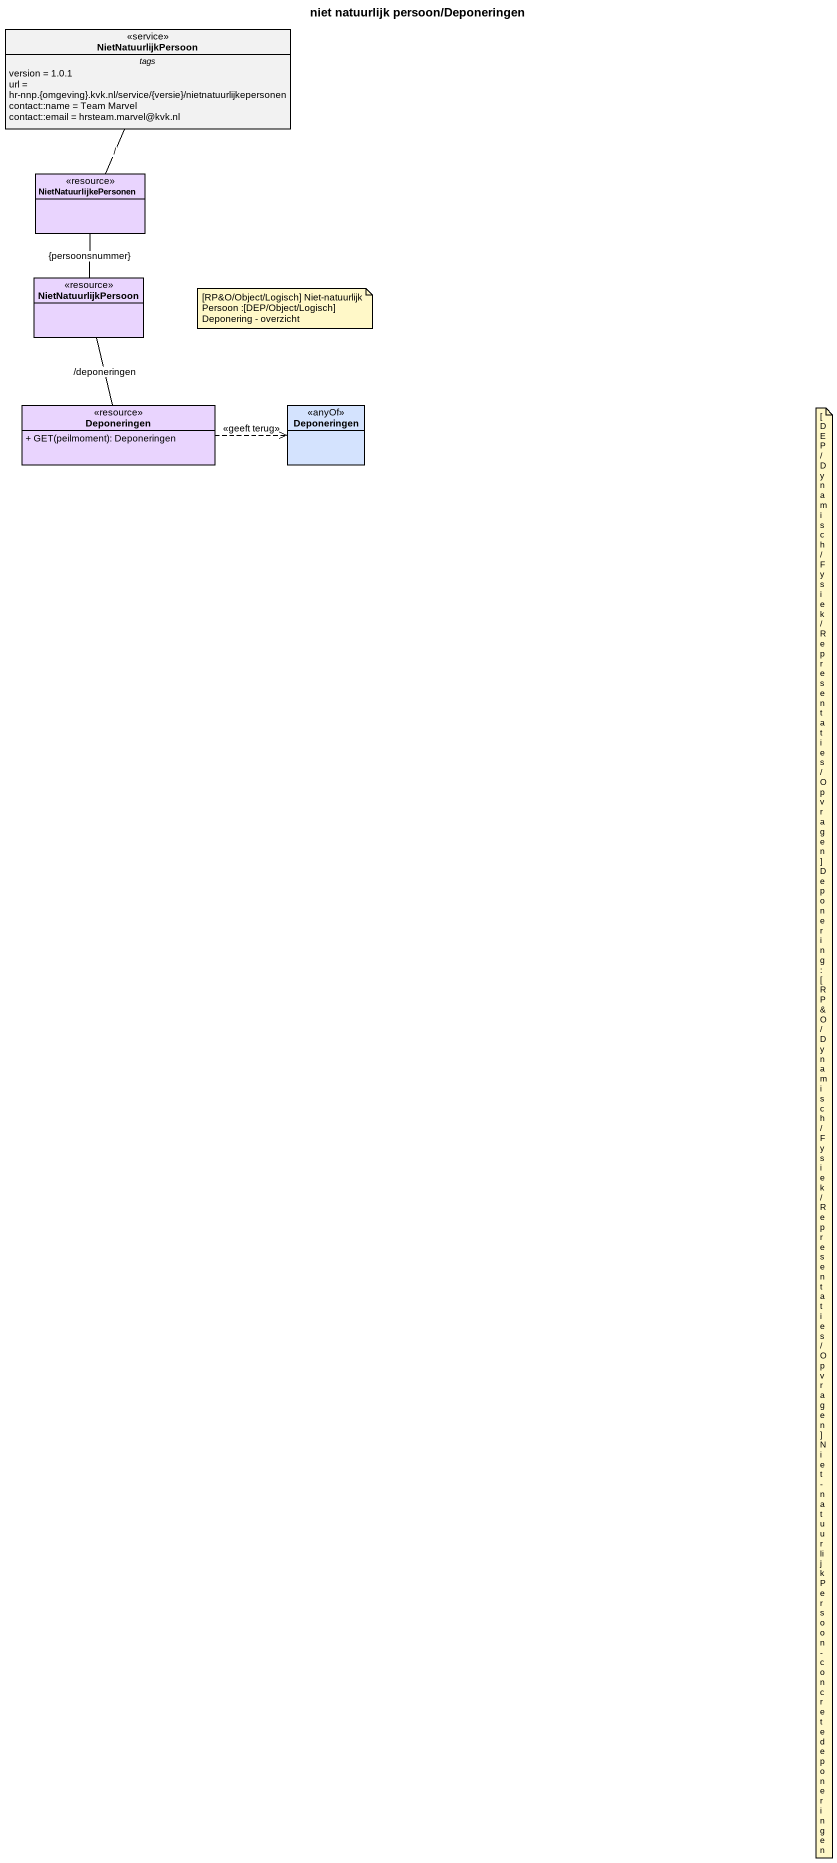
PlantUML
@startuml
title niet natuurlijk persoon/Deponeringen
hide circle
hide empty members
skinparam classAttributeIconSize 0
class NietNatuurlijkPersoon <<service>> {
  -- tags --
  version = 1.0.1
  url = hr-nnp.{omgeving}.kvk.nl/service/{versie}/nietnatuurlijkepersonen
  contact::name = Team Marvel
  contact::email = hrsteam.marvel@kvk.nl
}
class NietNatuurlijkePersonen <<resource>> #E9D4FE
class "NietNatuurlijkPersoon" as NietNatuurlijkPersoon_2 <<resource>> #E9D4FE
class Deponeringen <<resource>> #E9D4FE {
  + GET(peilmoment): Deponeringen
}
class "Deponeringen" as Deponeringen_2 <<anyOf>> #D4E3FE
NietNatuurlijkPersoon -- NietNatuurlijkePersonen : /
NietNatuurlijkePersonen -- NietNatuurlijkPersoon_2 : {persoonsnummer}
NietNatuurlijkPersoon_2 -- Deponeringen : /deponeringen
Deponeringen .right.> Deponeringen_2 : <<geeft terug>>
note as N1
  [RP&O/Object/Logisch] Niet-natuurlijk Persoon :[DEP/Object/Logisch] Deponering - overzicht
end note
note as N2
  [DEP/Dynamisch/Fysiek/Representaties/Opvragen] Deponering : [RP&O/Dynamisch/Fysiek/Representaties/Opvragen] Niet-natuurlijk Persoon - concrete deponeringen
end note
@enduml
